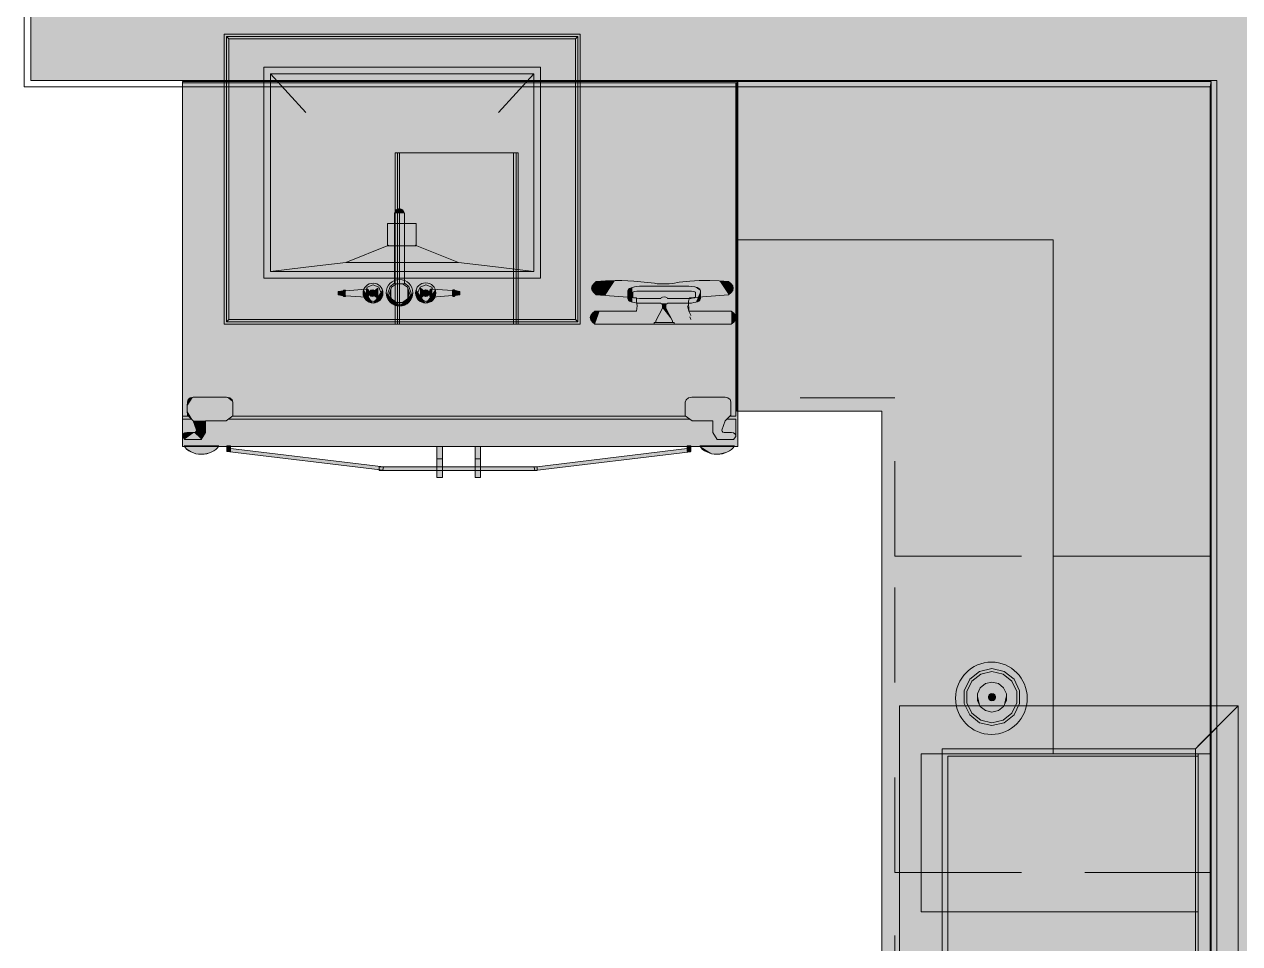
# Model space of a CAD drawing. Header units: inches. Extents: x 99 to 12024, y -5408 to 2559.
# Drawn here: x 8353.1 to 8445.4, y -4537.7 to -4468 of the extents above; entities that cross this region are included whole.
import ezdxf

# ---------------------------------------------------------------- set-up
doc = ezdxf.new("R2010")
doc.units = ezdxf.units.IN
doc.header["$LTSCALE"] = 96
doc.header["$MEASUREMENT"] = 0
doc.linetypes.add('Dot', pattern=[0.15, 0.075, -0.075])
for name, color, linetype, lineweight, true_color in [('Cabinets_  Base', 7, 'Dot', 5, 0xd4b6b5), ('Cabinets_ Countertops', 7, 'Continuous', 5, 0x804040), ('CAD_  Default', 7, 'Continuous', 18, 0x000000), ('Furniture_ Interior', 7, 'Continuous', 25, 0x8080c0), ('Millwork', 7, 'Continuous', 25, 0x008000), ('Moldings', 7, 'Continuous', 18, 0x804000)]:
    doc.layers.add(name, color=color, linetype=linetype, lineweight=lineweight, true_color=true_color)
for name, color, linetype, lineweight in [('Cabinets_  Wall', 252, 'Continuous', 5), ('Fixtures_ Interior', 231, 'Continuous', 0), ('Walls_  Normal', 6, 'Continuous', 13)]:
    doc.layers.add(name, color=color, linetype=linetype, lineweight=lineweight)

# ---------------------------------------------------------------- blocks, each defined once
blk = doc.blocks.new('Plumbing_Sinks_Bathroom Sinks_Without Fixtures_Console_Rectangular Console')
at = {"layer": 'Fixtures_ Interior', "color": 17, "lineweight": 0, "true_color": 0x804040, "transparency": 33554687}
for p, q in [((13.323, 0.177), (13.323, 21.823)), ((-10.5, 18.5), (10.5, 18.5)), ((1, 16), (4.269, 17.332)), ((-7.306, 5.944), (-10, 3))]:
    blk.add_line(p, q, dxfattribs=at)
for points in [[(-13.5, 22), (13.5, 22), (13.5, 0), (-13.5, 0)], [(-1.068, 16.045), (1.109, 16.045), (1.109, 14.36), (-1.068, 14.36)]]:
    blk.add_lwpolyline(points, close=True, dxfattribs=at)
for points in [[(-13.323, 21.823), (13.323, 21.823), (13.146, 21.646), (-13.146, 21.646), (-13.146, 0.354), (13.146, 0.354)], [(-13.146, 21.646), (-13.323, 21.823), (-13.323, 0.177)], [(-13.146, 0.354), (-13.323, 0.177), (13.323, 0.177), (13.146, 0.354), (13.146, 21.646)], [(10.5, 18.5), (10.5, 2.5), (-10.5, 2.5), (-10.5, 18.5)], [(-4.269, 17.332), (-7.306, 17.681), (-10, 18), (10, 18), (10, 3), (7.306, 5.944)], [(-10, 18), (-10, 3), (10, 3)], [(-1, 16), (-4.269, 17.332), (4.269, 17.332), (7.306, 17.681), (10, 18)]]:
    blk.add_lwpolyline(points, dxfattribs=at)
at = {"layer": 'Fixtures_ Interior', "color": 7, "lineweight": 0, "true_color": 0xffffff, "transparency": 33554687}
for points in [[(13.5, 22), (13.5, 0), (13.5, 22), (-13.5, 22)], [(-13.5, 22), (13.5, 0), (-13.5, 22), (-13.5, 0)], [(-1.068, 14.36), (-1.068, 16.045), (-1.068, 14.36), (1.109, 16.045)], [(1.109, 16.045), (1.109, 14.36), (1.109, 16.045), (-1.068, 14.36)]]:
    blk.add_solid(points, dxfattribs=at)
blk = doc.blocks.new('Plumbing_Faucets_Bathroom Fixtures_Deck Mounted_Classic')
at = {"layer": 'Fixtures_ Interior', "color": 17, "lineweight": 0, "true_color": 0x804040, "transparency": 33554687}
for p, q in [((-4.187, 6.596), (-4.109, 6.596)), ((-4.054, 6.236), (-4.054, 6.611)), ((-4.109, 6.251), (-4.187, 6.251))]:
    blk.add_line(p, q, dxfattribs=at)
for points in [[(-2.338, 6.191), (-2.413, 6.127), (-2.519, 6.113), (-4.054, 6.236), (-4.109, 6.18), (-4.187, 6.18), (-4.242, 6.236), (-4.617, 6.299), (-4.617, 6.549), (-4.242, 6.611), (-4.187, 6.668), (-4.109, 6.668), (-4.054, 6.611), (-2.519, 6.734), (-2.413, 6.72), (-2.332, 6.651), (-2.302, 6.549), (-2.244, 6.549), (-2.137, 6.648), (-1.993, 6.671), (-1.861, 6.611), (-1.613, 6.799), (-1.613, 6.048), (-1.862, 6.237), (-1.996, 6.176), (-2.137, 6.199), (-2.244, 6.299), (-2.306, 6.299)], [(-0.631, 6.865), (-0.256, 7.137), (0.209, 7.137), (0.584, 6.865), (0.728, 6.424), (0.584, 5.983), (0.209, 5.71), (-0.256, 5.71), (-0.631, 5.983), (-0.774, 6.424)], [(2.338, 6.664), (2.413, 6.728), (2.519, 6.742), (4.054, 6.619), (4.109, 6.675), (4.187, 6.675), (4.242, 6.619), (4.617, 6.556), (4.617, 6.306), (4.242, 6.244), (4.187, 6.187), (4.109, 6.187), (4.054, 6.244), (2.519, 6.121), (2.413, 6.135), (2.332, 6.204), (2.302, 6.306), (2.244, 6.306), (2.137, 6.207), (1.993, 6.184), (1.861, 6.244), (1.613, 6.056), (1.613, 6.807), (1.862, 6.618), (1.996, 6.679), (2.137, 6.656), (2.244, 6.556), (2.306, 6.556)], [(0.352, 0.375), (0.242, 0.11), (-0.023, 0), (-0.289, 0.11), (-0.399, 0.375), (-0.399, 5.716), (0.352, 5.716)]]:
    blk.add_lwpolyline(points, close=True, dxfattribs=at)
for points in [[(-2.523, 6.734), (-2.469, 6.866), (-2.026, 7.049), (-1.584, 6.866), (-1.4, 6.424), (-1.584, 5.981), (-2.026, 5.798), (-2.469, 5.981), (-2.523, 6.114)], [(-0.399, 5.667), (-0.732, 5.909), (-0.9, 6.424), (-0.732, 6.938), (-0.294, 7.256), (0.247, 7.256), (0.685, 6.938), (0.853, 6.424), (0.685, 5.909), (0.352, 5.667)], [(2.476, 6.114), (2.422, 5.981), (1.979, 5.798), (1.537, 5.981), (1.353, 6.424), (1.537, 6.866), (1.979, 7.049), (2.422, 6.866), (2.476, 6.734)]]:
    blk.add_lwpolyline(points, dxfattribs=at)
for centre, radius in [((-0.03, 6.395), 1.013), ((-2.015, 6.412), 0.767), ((1.981, 6.421), 0.753)]:
    blk.add_circle(centre, radius, dxfattribs=at)
at = {"layer": 'Fixtures_ Interior', "color": 7, "lineweight": 0, "true_color": 0xffffff, "transparency": 33554687}
for points in [[(-0.03, 7.408), (-0.982, 6.741), (-1.043, 6.395), (-1.027, 6.571)], [(-0.03, 7.408), (-1.043, 6.395), (-0.982, 6.048), (-1.027, 6.219)], [(-0.03, 7.408), (-0.806, 7.046), (-0.982, 6.741), (-0.907, 6.901)], [(-0.03, 7.408), (-0.982, 6.048), (-0.806, 5.744), (-0.907, 5.888)], [(-0.03, 7.408), (-0.536, 7.272), (-0.806, 7.046), (-0.681, 7.171)], [(-0.03, 7.408), (-0.806, 5.744), (-0.536, 5.517), (-0.681, 5.619)], [(-0.03, 7.408), (-0.206, 7.393), (-0.536, 7.272), (-0.376, 7.347)], [(-0.03, 7.408), (-0.536, 5.517), (-0.206, 5.397), (-0.376, 5.443)], [(-0.03, 7.408), (-0.206, 5.397), (0.146, 5.397), (-0.03, 5.382)], [(-0.03, 7.408), (0.146, 5.397), (0.477, 5.517), (0.317, 5.443)], [(-0.03, 7.408), (0.477, 5.517), (0.746, 5.744), (0.621, 5.619)], [(-0.03, 7.408), (0.746, 5.744), (0.922, 6.048), (0.848, 5.888)], [(-0.03, 7.408), (0.922, 6.048), (0.983, 6.395), (0.968, 6.219)], [(-0.03, 7.408), (0.983, 6.395), (0.922, 6.741), (0.968, 6.571)], [(-0.03, 7.408), (0.922, 6.741), (0.746, 7.046), (0.848, 6.901)], [(-0.03, 7.408), (0.746, 7.046), (0.477, 7.272), (0.621, 7.171)], [(-0.03, 7.408), (0.477, 7.272), (0.146, 7.393), (0.317, 7.347)], [(-4.617, 6.549), (-4.242, 6.611), (-4.617, 6.549), (-4.617, 6.299)], [(-4.617, 6.299), (-4.242, 6.611), (-4.617, 6.299), (-4.242, 6.236)], [(-4.187, 6.668), (-4.054, 6.611), (-4.187, 6.668), (-4.242, 6.611)], [(-4.242, 6.236), (-4.242, 6.611), (-4.242, 6.236), (-4.054, 6.236)], [(-4.242, 6.611), (-4.054, 6.611), (-4.242, 6.611), (-4.054, 6.236)], [(-4.109, 6.668), (-4.054, 6.611), (-4.109, 6.668), (-4.187, 6.668)], [(-2.519, 6.113), (-4.054, 6.611), (-2.519, 6.113), (-2.519, 6.734)], [(-4.054, 6.236), (-4.054, 6.611), (-4.054, 6.236), (-2.519, 6.113)], [(-2.015, 7.179), (-2.735, 6.674), (-2.782, 6.412), (-2.77, 6.545)], [(-2.015, 7.179), (-2.782, 6.412), (-2.735, 6.149), (-2.77, 6.278)], [(-2.015, 7.179), (-2.602, 6.905), (-2.735, 6.674), (-2.679, 6.795)], [(-2.015, 7.179), (-2.735, 6.149), (-2.602, 5.919), (-2.679, 6.028)], [(-2.015, 7.179), (-2.398, 7.076), (-2.602, 6.905), (-2.508, 6.999)], [(-2.015, 7.179), (-2.602, 5.919), (-2.398, 5.747), (-2.508, 5.824)], [(-2.306, 6.299), (-2.519, 6.113), (-2.306, 6.299), (-2.519, 6.734)], [(-2.519, 6.734), (-2.413, 6.72), (-2.519, 6.734), (-2.302, 6.549)], [(-2.306, 6.299), (-2.519, 6.734), (-2.306, 6.299), (-2.302, 6.549)], [(-2.413, 6.72), (-2.332, 6.651), (-2.413, 6.72), (-2.302, 6.549)], [(-2.015, 7.179), (-2.148, 7.167), (-2.398, 7.076), (-2.277, 7.133)], [(-2.015, 7.179), (-2.398, 5.747), (-2.148, 5.656), (-2.277, 5.691)], [(-2.302, 6.549), (-2.244, 6.299), (-2.302, 6.549), (-2.306, 6.299)], [(-2.244, 6.549), (-2.244, 6.299), (-2.244, 6.549), (-2.302, 6.549)], [(-2.137, 6.648), (-1.862, 6.237), (-2.137, 6.648), (-2.244, 6.549)], [(-2.244, 6.549), (-1.862, 6.237), (-2.244, 6.549), (-2.244, 6.299)], [(-2.015, 7.179), (-2.148, 5.656), (-1.881, 5.656), (-2.015, 5.645)], [(-1.993, 6.671), (-1.862, 6.237), (-1.993, 6.671), (-2.137, 6.648)], [(-2.015, 7.179), (-1.881, 5.656), (-1.631, 5.747), (-1.752, 5.691)], [(-2.015, 7.179), (-1.631, 5.747), (-1.427, 5.919), (-1.521, 5.824)], [(-2.015, 7.179), (-1.427, 5.919), (-1.294, 6.149), (-1.35, 6.028)], [(-2.015, 7.179), (-1.294, 6.149), (-1.247, 6.412), (-1.259, 6.278)], [(-2.015, 7.179), (-1.247, 6.412), (-1.294, 6.674), (-1.259, 6.545)], [(-2.015, 7.179), (-1.294, 6.674), (-1.427, 6.905), (-1.35, 6.795)], [(-2.015, 7.179), (-1.427, 6.905), (-1.631, 7.076), (-1.521, 6.999)], [(-2.015, 7.179), (-1.631, 7.076), (-1.881, 7.167), (-1.752, 7.133)], [(-1.993, 6.671), (-1.861, 6.611), (-1.993, 6.671), (-1.862, 6.237)], [(-1.861, 6.611), (-1.613, 6.048), (-1.861, 6.611), (-1.862, 6.237)], [(-1.861, 6.611), (-1.613, 6.799), (-1.861, 6.611), (-1.613, 6.048)], [(-0.774, 6.424), (-0.631, 6.865), (-0.774, 6.424), (-0.631, 5.983)], [(-0.256, 7.137), (-0.256, 5.71), (-0.256, 7.137), (-0.631, 5.983)], [(-0.631, 6.865), (-0.256, 7.137), (-0.631, 6.865), (-0.631, 5.983)], [(-0.256, 7.137), (0.209, 7.137), (-0.256, 7.137), (0.209, 5.71)], [(0.209, 5.71), (-0.256, 5.71), (0.209, 5.71), (-0.256, 7.137)], [(0.209, 7.137), (0.584, 6.865), (0.209, 7.137), (0.584, 5.983)], [(0.209, 7.137), (0.584, 5.983), (0.209, 7.137), (0.209, 5.71)], [(0.584, 6.865), (0.728, 6.424), (0.584, 6.865), (0.584, 5.983)], [(1.981, 7.175), (1.273, 6.679), (1.227, 6.421), (1.239, 6.552)], [(1.981, 7.175), (1.227, 6.421), (1.273, 6.164), (1.239, 6.291)], [(1.981, 7.175), (1.404, 6.906), (1.273, 6.679), (1.328, 6.798)], [(1.981, 7.175), (1.273, 6.164), (1.404, 5.937), (1.328, 6.045)], [(1.981, 7.175), (1.604, 7.074), (1.404, 6.906), (1.497, 6.999)], [(1.981, 7.175), (1.404, 5.937), (1.604, 5.769), (1.497, 5.844)], [(1.981, 7.175), (1.85, 7.163), (1.604, 7.074), (1.723, 7.129)], [(1.981, 7.175), (1.604, 5.769), (1.85, 5.679), (1.723, 5.713)], [(1.861, 6.244), (1.613, 6.056), (1.861, 6.244), (1.613, 6.807)], [(1.861, 6.244), (1.613, 6.807), (1.861, 6.244), (1.862, 6.618)], [(1.981, 7.175), (1.85, 5.679), (2.112, 5.679), (1.981, 5.668)], [(1.861, 6.244), (1.862, 6.618), (1.861, 6.244), (1.993, 6.184)], [(1.996, 6.679), (2.244, 6.556), (1.996, 6.679), (1.862, 6.618)], [(2.137, 6.207), (1.993, 6.184), (2.137, 6.207), (1.862, 6.618)], [(2.244, 6.306), (2.137, 6.207), (2.244, 6.306), (1.862, 6.618)], [(1.862, 6.618), (2.244, 6.556), (1.862, 6.618), (2.244, 6.306)], [(1.981, 7.175), (2.112, 5.679), (2.358, 5.769), (2.239, 5.713)], [(1.981, 7.175), (2.358, 5.769), (2.558, 5.937), (2.465, 5.844)], [(1.981, 7.175), (2.558, 5.937), (2.689, 6.164), (2.633, 6.045)], [(1.981, 7.175), (2.689, 6.164), (2.734, 6.421), (2.723, 6.291)], [(1.981, 7.175), (2.734, 6.421), (2.689, 6.679), (2.723, 6.552)], [(1.981, 7.175), (2.689, 6.679), (2.558, 6.906), (2.633, 6.798)], [(1.981, 7.175), (2.558, 6.906), (2.358, 7.074), (2.465, 6.999)], [(1.981, 7.175), (2.358, 7.074), (2.112, 7.163), (2.239, 7.129)], [(1.996, 6.679), (2.137, 6.656), (1.996, 6.679), (2.244, 6.556)], [(2.302, 6.306), (2.244, 6.306), (2.302, 6.306), (2.244, 6.556)], [(2.306, 6.556), (2.302, 6.306), (2.306, 6.556), (2.244, 6.556)], [(2.306, 6.556), (2.519, 6.121), (2.306, 6.556), (2.302, 6.306)], [(2.338, 6.664), (2.519, 6.742), (2.338, 6.664), (2.306, 6.556)], [(2.519, 6.742), (2.519, 6.121), (2.519, 6.742), (2.306, 6.556)], [(2.413, 6.728), (2.519, 6.742), (2.413, 6.728), (2.338, 6.664)], [(2.519, 6.742), (4.054, 6.619), (2.519, 6.742), (4.054, 6.244)], [(4.054, 6.244), (2.519, 6.121), (4.054, 6.244), (2.519, 6.742)], [(4.054, 6.619), (4.109, 6.675), (4.054, 6.619), (4.187, 6.675)], [(4.187, 6.675), (4.242, 6.619), (4.187, 6.675), (4.054, 6.619)], [(4.242, 6.244), (4.054, 6.244), (4.242, 6.244), (4.242, 6.619)], [(4.242, 6.619), (4.054, 6.244), (4.242, 6.619), (4.054, 6.619)], [(4.242, 6.619), (4.617, 6.556), (4.242, 6.619), (4.242, 6.244)], [(4.617, 6.556), (4.617, 6.306), (4.617, 6.556), (4.242, 6.244)], [(-4.054, 6.236), (-4.187, 6.18), (-4.054, 6.236), (-4.242, 6.236)], [(-4.109, 6.18), (-4.187, 6.18), (-4.109, 6.18), (-4.054, 6.236)], [(-2.338, 6.191), (-2.519, 6.113), (-2.338, 6.191), (-2.306, 6.299)], [(-2.413, 6.127), (-2.519, 6.113), (-2.413, 6.127), (-2.338, 6.191)], [(-1.862, 6.237), (-1.996, 6.176), (-1.862, 6.237), (-2.244, 6.299)], [(-2.137, 6.199), (-2.244, 6.299), (-2.137, 6.199), (-1.996, 6.176)], [(0.352, 0.375), (-0.399, 0.375), (0.352, 0.375), (0.352, 5.716)], [(0.352, 5.716), (-0.399, 0.375), (0.352, 5.716), (-0.399, 5.716)], [(2.413, 6.135), (2.332, 6.204), (2.413, 6.135), (2.302, 6.306)], [(2.519, 6.121), (2.413, 6.135), (2.519, 6.121), (2.302, 6.306)], [(4.187, 6.187), (4.109, 6.187), (4.187, 6.187), (4.054, 6.244)], [(4.242, 6.244), (4.187, 6.187), (4.242, 6.244), (4.054, 6.244)], [(-0.289, 0.11), (-0.399, 0.375), (-0.289, 0.11), (-0.023, 0)], [(-0.023, 0), (-0.399, 0.375), (-0.023, 0), (0.352, 0.375)], [(0.242, 0.11), (-0.023, 0), (0.242, 0.11), (0.352, 0.375)]]:
    blk.add_solid(points, dxfattribs=at)
blk = doc.blocks.new('Bathroom Accessories_Towels & Towel Bars_Towels_Folded Towel')
at = {"layer": 'Fixtures_ Interior', "color": 17, "lineweight": 0, "true_color": 0x804040, "transparency": 33554687}
for p, q in [((-4.5, 0), (-4.5, 13)), ((-4.5, 13), (4.5, 13)), ((4.5, 13), (4.5, 0)), ((4.5, 0), (-4.5, 0))]:
    blk.add_line(p, q, dxfattribs=at)
at = {"layer": 'Fixtures_ Interior', "color": 7, "lineweight": 0, "true_color": 0xffffff, "transparency": 33554687}
blk.add_solid([(4.5, 13), (4.5, 0), (-4.5, 13), (-4.5, 0)], dxfattribs=at)
blk = doc.blocks.new('Bathroom Accessories_Towels & Towel Bars_Towel Bars_Classic Towel Ring')
at = {"layer": 'Fixtures_ Interior', "color": 17, "lineweight": 0, "true_color": 0x804040, "transparency": 33554687}
for points in [[(-0.752, 2.875), (0.752, 2.875), (0.752, 2.75), (-0.752, 2.75)], [(-2.631, 0.167), (-2.695, 0.229), (-2.75, 0.354), (-2.75, 0.929), (-2.695, 1.054), (-2.631, 1.116), (-2.508, 1.171), (-2.402, 1.203), (-2.252, 1.242), (-2.067, 1.269), (-1.862, 1.283), (-0.281, 1.283), (-0.125, 1.387), (-0.125, 1.663), (-0.627, 2.626), (-0.627, 2.75), (0.627, 2.75), (0.627, 2.626), (0.125, 1.663), (0.125, 1.387), (0.222, 1.323), (0.248, 1.283), (1.862, 1.283), (2.067, 1.269), (2.252, 1.242), (2.402, 1.203), (2.508, 1.171), (2.631, 1.116), (2.695, 1.054), (2.75, 0.929), (2.75, 0.354), (2.695, 0.229), (2.631, 0.167), (2.508, 0.112), (2.402, 0.08), (2.252, 0.041), (2.067, 0.014), (1.862, 0), (-1.862, 0), (-2.067, 0.014), (-2.316, 0.051), (-2.497, 0.097)]]:
    blk.add_lwpolyline(points, close=True, dxfattribs=at)
blk.add_lwpolyline([(-2.323, 0.421), (-2.252, 0.402), (-2.067, 0.375), (-1.862, 0.361), (1.862, 0.361), (2.067, 0.375), (2.252, 0.402), (2.323, 0.421), (2.377, 0.445), (2.377, 0.838), (2.323, 0.863), (2.252, 0.881), (2.067, 0.908), (1.862, 0.922), (0.248, 0.922), (0.222, 0.883), (0.12, 0.815), (0, 0.791), (-0.12, 0.815), (-0.222, 0.883), (-0.246, 0.919, -0.009374), (-1.912, 0.924), (-2.003, 0.918), (-2.252, 0.881), (-2.323, 0.863), (-2.377, 0.838), (-2.377, 0.445), (-2.297, 0.409)], format="xyb", dxfattribs=at)
at = {"layer": 'Fixtures_ Interior', "color": 7, "lineweight": 0, "true_color": 0xffffff, "transparency": 33554687}
for points in [[(-0.752, 2.75), (-0.752, 2.875), (-0.752, 2.75), (0.752, 2.875)], [(0.752, 2.875), (0.752, 2.75), (0.752, 2.875), (-0.752, 2.75)], [(-0.627, 2.75), (0.627, 2.75), (-0.627, 2.75), (0.627, 2.626)], [(-0.627, 2.626), (-0.627, 2.75), (-0.627, 2.626), (0.627, 2.626)], [(0.627, 2.626), (0.125, 1.663), (0.627, 2.626), (-0.627, 2.626)], [(-0.627, 2.626), (0.125, 1.663), (-0.627, 2.626), (-0.125, 1.663)], [(-2.75, 0.929), (-2.508, 1.171), (-2.75, 0.929), (-2.402, 1.203)], [(-2.75, 0.354), (-2.75, 0.929), (-2.75, 0.354), (-2.402, 1.203)], [(-2.402, 1.203), (-2.316, 0.051), (-2.402, 1.203), (-2.75, 0.354)], [(-2.75, 0.929), (-2.631, 1.116), (-2.75, 0.929), (-2.508, 1.171)], [(-2.695, 1.054), (-2.631, 1.116), (-2.695, 1.054), (-2.75, 0.929)], [(-2.252, 1.242), (-2.316, 0.051), (-2.252, 1.242), (-2.402, 1.203)], [(-2.252, 1.242), (-2.067, 0.014), (-2.252, 1.242), (-2.316, 0.051)], [(-2.067, 1.269), (-2.067, 0.014), (-2.067, 1.269), (-2.252, 1.242)], [(-1.862, 1.283), (-1.862, 0), (-1.862, 1.283), (-2.067, 0.014)], [(-2.067, 1.269), (-1.862, 1.283), (-2.067, 1.269), (-2.067, 0.014)], [(1.862, 0), (-1.862, 0), (1.862, 0), (0.248, 1.283)], [(0.248, 1.283), (-1.862, 0), (0.248, 1.283), (-0.281, 1.283)], [(-1.862, 1.283), (-0.281, 1.283), (-1.862, 1.283), (-1.862, 0)], [(-0.125, 1.387), (0.248, 1.283), (-0.125, 1.387), (-0.281, 1.283)], [(0.125, 1.663), (0.125, 1.387), (0.125, 1.663), (-0.125, 1.663)], [(-0.125, 1.663), (0.125, 1.387), (-0.125, 1.663), (-0.125, 1.387)], [(0.125, 1.387), (0.248, 1.283), (0.125, 1.387), (-0.125, 1.387)], [(0.222, 1.323), (0.248, 1.283), (0.222, 1.323), (0.125, 1.387)], [(0.248, 1.283), (1.862, 1.283), (0.248, 1.283), (1.862, 0)], [(1.862, 1.283), (2.067, 1.269), (1.862, 1.283), (2.067, 0.014)], [(1.862, 1.283), (2.067, 0.014), (1.862, 1.283), (1.862, 0)], [(2.252, 1.242), (2.067, 0.014), (2.252, 1.242), (2.067, 1.269)], [(2.252, 0.041), (2.067, 0.014), (2.252, 0.041), (2.252, 1.242)], [(2.252, 1.242), (2.402, 1.203), (2.252, 1.242), (2.252, 0.041)], [(2.402, 1.203), (2.402, 0.08), (2.402, 1.203), (2.252, 0.041)], [(2.402, 1.203), (2.508, 1.171), (2.402, 1.203), (2.75, 0.929)], [(2.75, 0.929), (2.75, 0.354), (2.75, 0.929), (2.402, 1.203)], [(2.75, 0.354), (2.402, 0.08), (2.75, 0.354), (2.402, 1.203)], [(2.508, 1.171), (2.631, 1.116), (2.508, 1.171), (2.75, 0.929)], [(2.631, 1.116), (2.695, 1.054), (2.631, 1.116), (2.75, 0.929)], [(-2.695, 0.229), (-2.75, 0.354), (-2.695, 0.229), (-2.631, 0.167)], [(-2.631, 0.167), (-2.75, 0.354), (-2.631, 0.167), (-2.497, 0.097)], [(-2.75, 0.354), (-2.316, 0.051), (-2.75, 0.354), (-2.497, 0.097)], [(2.508, 0.112), (2.402, 0.08), (2.508, 0.112), (2.75, 0.354)], [(2.75, 0.354), (2.631, 0.167), (2.75, 0.354), (2.508, 0.112)], [(2.695, 0.229), (2.631, 0.167), (2.695, 0.229), (2.75, 0.354)]]:
    blk.add_solid(points, dxfattribs=at)
blk = doc.blocks.new('Bathroom Accessories_Towels & Towel Bars_Towels_Single Towel (scruntched)')
at = {"layer": 'Fixtures_ Interior', "lineweight": 0, "transparency": 33554687}
for p, q in [((-2.558, 2.765), (-2.683, 2.962)), ((-2.284, 3.312), (-2.284, 3.28))]:
    blk.add_line(p, q, dxfattribs=at)
at = {"layer": 'Fixtures_ Interior', "color": 17, "lineweight": 0, "true_color": 0x804040, "transparency": 33554687}
blk.add_lwpolyline([(-6.551, 2.319), (-6.798, 2.477), (-6.949, 2.644), (-7, 2.816), (-6.949, 2.988), (-6.798, 3.155), (-6.551, 3.312), (6.551, 3.312), (6.798, 3.155), (6.949, 2.988), (7, 2.816), (6.949, 2.644), (6.798, 2.477), (6.551, 2.319), (2.569, 2.319), (2.496, 1.909), (2.558, 1.569), (2.558, 1.31), (6.426, 1.078), (6.673, 0.92), (6.824, 0.753), (6.875, 0.581), (6.824, 0.41), (6.673, 0.243), (6.426, 0.085), (5.532, 0.026), (4.622, 0), (3.96, 0.007), (2.806, 0.047), (0.833, 0.19), (0.567, 0.253), (0.187, 0.256), (-0.193, 0.253), (-0.571, 0.242), (-0.944, 0.225), (-1.547, 0.12), (-2.556, 0.047), (-3.46, 0.007), (-4.498, 0), (-5.407, 0.026), (-6.301, 0.085), (-6.548, 0.243), (-6.7, 0.41), (-6.75, 0.581), (-6.7, 0.753), (-6.548, 0.92), (-6.301, 1.078), (-2.542, 1.31), (-2.433, 1.569), (-2.484, 2.319)], close=True, dxfattribs=at)
at = {"layer": 'Fixtures_ Interior', "lineweight": 0, "transparency": 33554687}
blk.add_lwpolyline([(-2.359, 1.927), (-2.484, 2.319), (-2.558, 2.487), (-2.683, 2.626), (-2.683, 2.644)], dxfattribs=at)
at = {"layer": 'Fixtures_ Interior', "color": 7, "lineweight": 0, "true_color": 0xffffff, "transparency": 33554687}
for points in [[(-7, 2.816), (-6.949, 2.988), (-7, 2.816), (-6.949, 2.644)], [(-6.798, 2.477), (-6.949, 2.988), (-6.798, 2.477), (-6.798, 3.155)], [(-6.949, 2.644), (-6.949, 2.988), (-6.949, 2.644), (-6.798, 2.477)], [(-6.798, 3.155), (-6.551, 3.312), (-6.798, 3.155), (-6.551, 2.319)], [(-6.551, 2.319), (-6.798, 2.477), (-6.551, 2.319), (-6.798, 3.155)], [(-2.484, 2.319), (-6.551, 3.312), (-2.484, 2.319), (6.551, 3.312)], [(-2.484, 2.319), (-5.032, 2.319), (-2.484, 2.319), (-6.551, 3.312)], [(-6.551, 3.312), (-5.032, 2.319), (-6.551, 3.312), (-6.551, 2.319)], [(-2.484, 2.319), (6.551, 3.312), (-2.484, 2.319), (2.569, 2.319)], [(2.569, 2.319), (6.551, 3.312), (2.569, 2.319), (6.101, 2.319)], [(6.551, 3.312), (6.551, 2.319), (6.551, 3.312), (6.101, 2.319)], [(6.798, 3.155), (6.551, 2.319), (6.798, 3.155), (6.551, 3.312)], [(6.798, 2.477), (6.551, 2.319), (6.798, 2.477), (6.798, 3.155)], [(6.798, 3.155), (6.949, 2.988), (6.798, 3.155), (6.798, 2.477)], [(6.949, 2.988), (6.949, 2.644), (6.949, 2.988), (6.798, 2.477)], [(7, 2.816), (6.949, 2.644), (7, 2.816), (6.949, 2.988)], [(-2.484, 2.319), (2.569, 2.319), (-2.484, 2.319), (0.187, 0.256)], [(-2.484, 2.319), (0.187, 0.256), (-2.484, 2.319), (-0.193, 0.253)], [(-0.193, 0.253), (-0.571, 0.242), (-0.193, 0.253), (-2.484, 2.319)], [(-0.571, 0.242), (-2.433, 1.569), (-0.571, 0.242), (-2.484, 2.319)], [(2.569, 2.319), (2.496, 1.909), (2.569, 2.319), (0.187, 0.256)], [(2.496, 1.909), (0.567, 0.253), (2.496, 1.909), (0.187, 0.256)], [(0.833, 0.19), (0.567, 0.253), (0.833, 0.19), (2.496, 1.909)], [(2.558, 1.569), (0.833, 0.19), (2.558, 1.569), (2.496, 1.909)], [(-6.301, 0.085), (-6.548, 0.92), (-6.301, 0.085), (-6.301, 1.078)], [(-5.407, 0.026), (-6.301, 1.078), (-5.407, 0.026), (-4.768, 1.173)], [(-5.407, 0.026), (-6.301, 0.085), (-5.407, 0.026), (-6.301, 1.078)], [(-4.498, 0), (-5.407, 0.026), (-4.498, 0), (-4.768, 1.173)], [(-3.406, 1.257), (-4.498, 0), (-3.406, 1.257), (-4.768, 1.173)], [(-3.46, 0.007), (-4.498, 0), (-3.46, 0.007), (-3.406, 1.257)], [(-3.46, 0.007), (-3.406, 1.257), (-3.46, 0.007), (-2.556, 0.047)], [(-2.556, 0.047), (-3.406, 1.257), (-2.556, 0.047), (-2.542, 1.31)], [(-2.556, 0.047), (-2.542, 1.31), (-2.556, 0.047), (-1.547, 0.12)], [(-2.542, 1.31), (-2.433, 1.569), (-2.542, 1.31), (-1.547, 0.12)], [(-0.944, 0.225), (-2.433, 1.569), (-0.944, 0.225), (-0.571, 0.242)], [(-1.547, 0.12), (-2.433, 1.569), (-1.547, 0.12), (-0.944, 0.225)], [(2.558, 1.31), (0.833, 0.19), (2.558, 1.31), (2.558, 1.569)], [(2.806, 0.047), (0.833, 0.19), (2.806, 0.047), (2.558, 1.31)], [(2.558, 1.31), (2.804, 1.295), (2.558, 1.31), (2.806, 0.047)], [(2.806, 0.047), (2.804, 1.295), (2.806, 0.047), (3.96, 0.007)], [(2.804, 1.295), (5.562, 1.13), (2.804, 1.295), (3.96, 0.007)], [(3.96, 0.007), (5.562, 1.13), (3.96, 0.007), (4.622, 0)], [(4.622, 0), (5.562, 1.13), (4.622, 0), (5.532, 0.026)], [(6.426, 0.085), (5.532, 0.026), (6.426, 0.085), (5.562, 1.13)], [(6.426, 1.078), (6.426, 0.085), (6.426, 1.078), (5.562, 1.13)], [(6.426, 1.078), (6.673, 0.92), (6.426, 1.078), (6.426, 0.085)], [(-6.7, 0.41), (-6.75, 0.581), (-6.7, 0.41), (-6.7, 0.753)], [(-6.7, 0.753), (-6.548, 0.92), (-6.7, 0.753), (-6.7, 0.41)], [(-6.7, 0.41), (-6.548, 0.92), (-6.7, 0.41), (-6.548, 0.243)], [(-6.548, 0.243), (-6.548, 0.92), (-6.548, 0.243), (-6.301, 0.085)], [(6.673, 0.92), (6.673, 0.243), (6.673, 0.92), (6.426, 0.085)], [(6.673, 0.92), (6.824, 0.753), (6.673, 0.92), (6.824, 0.41)], [(6.824, 0.41), (6.673, 0.243), (6.824, 0.41), (6.673, 0.92)], [(6.824, 0.753), (6.875, 0.581), (6.824, 0.753), (6.824, 0.41)]]:
    blk.add_solid(points, dxfattribs=at)
blk = doc.blocks.new('-K&B ToolKit- Furniture_Containers_Retro Canister')
at = {"layer": 'Furniture_ Interior', "color": 163, "lineweight": 0, "true_color": 0x8080c0, "transparency": 33554687}
blk.add_line((-1.685, 0.604), (-1.751, 0.658), dxfattribs=at)
for points in [[(-2.019, 1.821), (-2.232, 2.758), (-2.019, 3.696), (-1.425, 4.447), (-0.565, 4.864), (0.389, 4.864), (1.248, 4.447), (1.843, 3.696), (2.055, 2.758), (1.843, 1.821), (1.248, 1.07), (0.389, 0.653), (-0.565, 0.653), (-1.425, 1.07)], [(-1.825, 1.916), (-2.016, 2.758), (-1.825, 3.601), (-1.29, 4.277), (-0.517, 4.652), (0.341, 4.652), (1.114, 4.277), (1.648, 3.601), (1.839, 2.758), (1.648, 1.916), (1.114, 1.24), (0.341, 0.865), (-0.517, 0.865), (-1.29, 1.24)], [(-1.1, 2.268), (-1.211, 2.758), (-1.1, 3.249), (-0.788, 3.643), (-0.338, 3.861), (0.161, 3.861), (0.611, 3.643), (0.923, 3.249), (1.034, 2.758), (0.923, 2.268), (0.611, 1.874), (0.161, 1.656), (-0.338, 1.656), (-0.788, 1.874)], [(-0.336, 2.638), (-0.363, 2.758), (-0.336, 2.879), (-0.26, 2.975), (-0.15, 3.029), (-0.027, 3.029), (0.083, 2.975), (0.159, 2.879), (0.187, 2.758), (0.159, 2.638), (0.083, 2.542), (-0.027, 2.488), (-0.15, 2.488), (-0.26, 2.542)], [(-0.313, 2.649), (-0.338, 2.758), (-0.313, 2.868), (-0.244, 2.955), (-0.144, 3.004), (-0.033, 3.004), (0.067, 2.955), (0.136, 2.868), (0.161, 2.758), (0.136, 2.649), (0.067, 2.562), (-0.033, 2.513), (-0.144, 2.513), (-0.244, 2.562)]]:
    blk.add_lwpolyline(points, close=True, dxfattribs=at)
blk.add_circle((0, 2.719), 2.719, dxfattribs=at)
at = {"layer": 'Furniture_ Interior', "color": 7, "lineweight": 0, "true_color": 0xffffff, "transparency": 33554687}
for points in [[(0, 5.438), (-2.555, 3.649), (-2.719, 2.719), (-2.677, 3.191)], [(0, 5.438), (-2.719, 2.719), (-2.555, 1.789), (-2.677, 2.247)], [(0, 5.438), (-2.083, 4.466), (-2.555, 3.649), (-2.355, 4.078)], [(0, 5.438), (-2.555, 1.789), (-2.083, 0.971), (-2.355, 1.359)], [(0, 5.438), (-1.359, 5.073), (-2.083, 4.466), (-1.748, 4.801)], [(0, 5.438), (-2.083, 0.971), (-1.359, 0.364), (-1.748, 0.636)], [(-1.425, 4.447), (-0.565, 4.864), (-1.425, 4.447), (0.389, 4.864)], [(0.389, 4.864), (1.248, 4.447), (0.389, 4.864), (-1.425, 4.447)], [(0, 5.438), (-0.472, 5.396), (-1.359, 5.073), (-0.93, 5.274)], [(0, 5.438), (-1.359, 0.364), (-0.472, 0.041), (-0.93, 0.164)], [(-0.517, 4.652), (1.114, 4.277), (-0.517, 4.652), (-1.29, 4.277)], [(0.341, 4.652), (1.114, 4.277), (0.341, 4.652), (-0.517, 4.652)], [(0, 5.438), (-0.472, 0.041), (0.472, 0.041), (0, 0)], [(0, 5.438), (0.472, 0.041), (1.359, 0.364), (0.93, 0.164)], [(0, 5.438), (1.359, 0.364), (2.083, 0.971), (1.748, 0.636)], [(0, 5.438), (2.083, 0.971), (2.555, 1.789), (2.355, 1.359)], [(0, 5.438), (2.555, 1.789), (2.719, 2.719), (2.677, 2.247)], [(0, 5.438), (2.719, 2.719), (2.555, 3.649), (2.677, 3.191)], [(0, 5.438), (2.555, 3.649), (2.083, 4.466), (2.355, 4.078)], [(0, 5.438), (2.083, 4.466), (1.359, 5.073), (1.748, 4.801)], [(0, 5.438), (1.359, 5.073), (0.472, 5.396), (0.93, 5.274)], [(-2.232, 2.758), (-2.019, 3.696), (-2.232, 2.758), (1.843, 3.696)], [(-2.232, 2.758), (1.843, 3.696), (-2.232, 2.758), (2.055, 2.758)], [(-2.019, 3.696), (-1.425, 4.447), (-2.019, 3.696), (1.843, 3.696)], [(-1.29, 4.277), (1.114, 4.277), (-1.29, 4.277), (-1.825, 3.601)], [(-1.825, 3.601), (1.114, 4.277), (-1.825, 3.601), (1.648, 3.601)], [(-1.425, 4.447), (1.248, 4.447), (-1.425, 4.447), (1.843, 3.696)], [(-0.338, 3.861), (0.611, 3.643), (-0.338, 3.861), (-0.788, 3.643)], [(0.161, 3.861), (0.611, 3.643), (0.161, 3.861), (-0.338, 3.861)], [(2.055, 2.758), (1.843, 1.821), (2.055, 2.758), (-2.232, 2.758)], [(-2.232, 2.758), (1.843, 1.821), (-2.232, 2.758), (-2.019, 1.821)], [(-2.016, 2.758), (-1.825, 3.601), (-2.016, 2.758), (1.648, 3.601)], [(1.648, 3.601), (1.839, 2.758), (1.648, 3.601), (-2.016, 2.758)], [(-2.016, 2.758), (1.839, 2.758), (-2.016, 2.758), (1.648, 1.916)], [(-1.825, 1.916), (-2.016, 2.758), (-1.825, 1.916), (1.648, 1.916)], [(-1.211, 2.758), (-1.1, 3.249), (-1.211, 2.758), (0.923, 3.249)], [(0.923, 3.249), (1.034, 2.758), (0.923, 3.249), (-1.211, 2.758)], [(-1.211, 2.758), (1.034, 2.758), (-1.211, 2.758), (0.923, 2.268)], [(-1.1, 2.268), (-1.211, 2.758), (-1.1, 2.268), (0.923, 2.268)], [(-0.788, 3.643), (0.611, 3.643), (-0.788, 3.643), (-1.1, 3.249)], [(-1.1, 3.249), (0.611, 3.643), (-1.1, 3.249), (0.923, 3.249)], [(-0.336, 2.879), (0.187, 2.758), (-0.336, 2.879), (-0.363, 2.758)], [(-0.363, 2.758), (0.187, 2.758), (-0.363, 2.758), (0.159, 2.638)], [(-0.336, 2.638), (-0.363, 2.758), (-0.336, 2.638), (0.159, 2.638)], [(-0.338, 2.758), (-0.313, 2.868), (-0.338, 2.758), (0.136, 2.868)], [(-0.338, 2.758), (0.136, 2.868), (-0.338, 2.758), (0.161, 2.758)], [(0.161, 2.758), (0.136, 2.649), (0.161, 2.758), (-0.338, 2.758)], [(-0.338, 2.758), (0.136, 2.649), (-0.338, 2.758), (-0.313, 2.649)], [(-0.336, 2.879), (-0.26, 2.975), (-0.336, 2.879), (0.159, 2.879)], [(0.159, 2.879), (0.187, 2.758), (0.159, 2.879), (-0.336, 2.879)], [(-0.313, 2.868), (-0.244, 2.955), (-0.313, 2.868), (0.136, 2.868)], [(-0.26, 2.975), (-0.15, 3.029), (-0.26, 2.975), (-0.027, 3.029)], [(-0.027, 3.029), (0.083, 2.975), (-0.027, 3.029), (-0.26, 2.975)], [(-0.26, 2.975), (0.083, 2.975), (-0.26, 2.975), (0.159, 2.879)], [(-0.244, 2.955), (-0.144, 3.004), (-0.244, 2.955), (-0.033, 3.004)], [(-0.033, 3.004), (0.067, 2.955), (-0.033, 3.004), (-0.244, 2.955)], [(-0.244, 2.955), (0.067, 2.955), (-0.244, 2.955), (0.136, 2.868)], [(1.648, 1.916), (1.114, 1.24), (1.648, 1.916), (-1.825, 1.916)], [(-1.825, 1.916), (1.114, 1.24), (-1.825, 1.916), (-1.29, 1.24)], [(0.923, 2.268), (0.611, 1.874), (0.923, 2.268), (-1.1, 2.268)], [(-1.1, 2.268), (0.611, 1.874), (-1.1, 2.268), (-0.788, 1.874)], [(0.611, 1.874), (-0.338, 1.656), (0.611, 1.874), (-0.788, 1.874)], [(0.161, 1.656), (-0.338, 1.656), (0.161, 1.656), (0.611, 1.874)], [(-0.26, 2.542), (-0.336, 2.638), (-0.26, 2.542), (0.159, 2.638)], [(-0.313, 2.649), (0.136, 2.649), (-0.313, 2.649), (-0.244, 2.562)], [(0.159, 2.638), (0.083, 2.542), (0.159, 2.638), (-0.26, 2.542)], [(-0.26, 2.542), (0.083, 2.542), (-0.26, 2.542), (-0.027, 2.488)], [(-0.26, 2.542), (-0.027, 2.488), (-0.26, 2.542), (-0.15, 2.488)], [(0.136, 2.649), (0.067, 2.562), (0.136, 2.649), (-0.244, 2.562)], [(-0.244, 2.562), (0.067, 2.562), (-0.244, 2.562), (-0.033, 2.513)], [(-0.033, 2.513), (-0.144, 2.513), (-0.033, 2.513), (-0.244, 2.562)], [(-2.019, 1.821), (1.843, 1.821), (-2.019, 1.821), (-1.425, 1.07)], [(1.843, 1.821), (1.248, 1.07), (1.843, 1.821), (-1.425, 1.07)], [(-1.425, 1.07), (1.248, 1.07), (-1.425, 1.07), (0.389, 0.653)], [(0.389, 0.653), (-0.565, 0.653), (0.389, 0.653), (-1.425, 1.07)], [(-1.29, 1.24), (1.114, 1.24), (-1.29, 1.24), (0.341, 0.865)], [(0.341, 0.865), (-0.517, 0.865), (0.341, 0.865), (-1.29, 1.24)]]:
    blk.add_solid(points, dxfattribs=at)
blk = doc.blocks.new('Appliances_Refrigerators_Standard Size_Double Door')
at = {"layer": 'Fixtures_ Interior', "color": 17, "lineweight": 0, "true_color": 0x804040, "transparency": 33554687}
for p, q in [((-14.529, 5.13), (14.661, 5.13)), ((14.411, 5.38), (-14.279, 5.38)), ((-0.958, 1.644), (-1.271, 1.644)), ((1.45, 1.644), (1.137, 1.644)), ((-0.958, 0.94), (1.137, 0.94)), ((1.137, 0.632), (-0.958, 0.632))]:
    blk.add_line(p, q, dxfattribs=at)
for points in [[(17.563, 34.752), (17.563, 2.729), (-17.566, 2.729), (-17.566, 34.752)], [(16.114, 3.971), (16.114, 4.994), (14.797, 4.994), (14.367, 5.424), (14.367, 6.611), (14.42, 6.825), (14.569, 6.988), (14.776, 7.062), (16.886, 7.062), (17.071, 6.991), (17.204, 6.844), (17.254, 6.652), (17.261, 6.257), (17.261, 5.861), (17.254, 5.465), (16.886, 4.994), (16.701, 4.258), (16.679, 4.168), (16.695, 4.077), (16.747, 4), (16.824, 3.951), (17.295, 3.951), (17.418, 3.922), (17.515, 3.842), (17.566, 3.728), (17.562, 3.603), (17.418, 3.357), (16.381, 3.357)], [(-14.352, 2.779), (-14.352, 2.279), (-14.595, 2.279), (-14.595, 2.779)], [(-4.732, 0.621), (-14.576, 2.268), (-14.525, 2.572), (-4.681, 0.924)], [(-0.949, 2.739), (-0.949, 0), (-1.282, 0), (-1.282, 2.739)], [(1.469, 2.739), (1.469, 0.011), (1.125, 0.011), (1.125, 2.739)], [(14.684, 2.594), (14.734, 2.291), (4.891, 0.643), (4.84, 0.947)], [(14.765, 2.779), (14.765, 2.279), (14.523, 2.279), (14.523, 2.779)], [(5.12, 0.94), (5.12, 0.632), (-4.86, 0.632), (-4.86, 0.94)]]:
    blk.add_lwpolyline(points, close=True, dxfattribs=at)
for points in [[(-17.055, 5.38), (-17.431, 5.38), (-17.431, 34.623), (17.563, 34.623), (17.563, 5.38), (17.188, 5.38)], [(-16.547, 4.168), (-16.754, 4.994), (-17.122, 5.465), (-17.128, 5.861), (-17.128, 6.257), (-17.122, 6.652), (-17.071, 6.844), (-16.939, 6.991), (-16.754, 7.062), (-14.644, 7.062), (-14.436, 6.988), (-14.288, 6.825), (-14.234, 6.611), (-14.234, 5.424), (-14.664, 4.994), (-15.982, 4.994), (-15.982, 3.971), (-16.248, 3.357), (-17.286, 3.357), (-17.43, 3.603), (-17.434, 3.728), (-17.382, 3.842), (-17.285, 3.922), (-17.163, 3.951), (-16.692, 3.951), (-16.614, 4), (-16.563, 4.077), (-16.547, 4.168)], [(-17.431, 3.734), (-17.431, 5.13), (-16.86, 5.13)], [(16.992, 5.13), (17.563, 5.13), (17.563, 3.734)]]:
    blk.add_lwpolyline(points, dxfattribs=at)
for points in [[(-15.156, 2.779, -0.668179), (-17.344, 2.779)], [(17.46, 2.779, -0.668179), (15.272, 2.779)]]:
    blk.add_lwpolyline(points, format="xyb", close=True, dxfattribs=at)
at = {"layer": 'Fixtures_ Interior', "color": 7, "lineweight": 0, "true_color": 0xffffff, "transparency": 33554687}
for points in [[(-17.566, 34.752), (17.563, 34.752), (-17.566, 34.752), (17.563, 2.729)], [(-17.566, 34.752), (17.563, 2.729), (-17.566, 34.752), (-17.566, 2.729)], [(14.797, 4.994), (14.367, 6.611), (14.797, 4.994), (14.776, 7.062)], [(14.367, 6.611), (14.569, 6.988), (14.367, 6.611), (14.776, 7.062)], [(14.42, 6.825), (14.569, 6.988), (14.42, 6.825), (14.367, 6.611)], [(16.114, 4.994), (14.797, 4.994), (16.114, 4.994), (14.776, 7.062)], [(14.776, 7.062), (16.886, 7.062), (14.776, 7.062), (16.114, 4.994)], [(16.114, 4.994), (16.886, 7.062), (16.114, 4.994), (17.261, 6.257)], [(17.071, 6.991), (17.254, 6.652), (17.071, 6.991), (16.886, 7.062)], [(16.886, 7.062), (17.254, 6.652), (16.886, 7.062), (17.261, 6.257)], [(17.204, 6.844), (17.254, 6.652), (17.204, 6.844), (17.071, 6.991)], [(14.367, 5.424), (14.367, 6.611), (14.367, 5.424), (14.797, 4.994)], [(16.114, 4.994), (17.261, 6.257), (16.114, 4.994), (17.261, 5.861)], [(16.114, 4.994), (17.261, 5.861), (16.114, 4.994), (16.886, 4.994)], [(17.261, 5.861), (17.254, 5.465), (17.261, 5.861), (16.886, 4.994)], [(16.886, 4.994), (16.701, 4.258), (16.886, 4.994), (16.114, 4.994)], [(16.114, 4.994), (16.701, 4.258), (16.114, 4.994), (16.114, 3.971)], [(16.114, 3.971), (16.701, 4.258), (16.114, 3.971), (16.679, 4.168)], [(16.679, 4.168), (16.695, 4.077), (16.679, 4.168), (16.114, 3.971)], [(16.114, 3.971), (16.695, 4.077), (16.114, 3.971), (16.747, 4)], [(16.381, 3.357), (16.114, 3.971), (16.381, 3.357), (16.747, 4)], [(16.747, 4), (16.824, 3.951), (16.747, 4), (16.381, 3.357)], [(16.824, 3.951), (17.418, 3.357), (16.824, 3.951), (16.381, 3.357)], [(17.295, 3.951), (17.418, 3.357), (17.295, 3.951), (16.824, 3.951)], [(17.295, 3.951), (17.418, 3.922), (17.295, 3.951), (17.562, 3.603)], [(17.562, 3.603), (17.418, 3.357), (17.562, 3.603), (17.295, 3.951)], [(17.515, 3.842), (17.566, 3.728), (17.515, 3.842), (17.418, 3.922)], [(17.418, 3.922), (17.566, 3.728), (17.418, 3.922), (17.562, 3.603)], [(-17.19, 2.511), (-17.276, 2.64), (-17.19, 2.511), (-17.344, 2.779)], [(-15.156, 2.779), (-17.19, 2.511), (-15.156, 2.779), (-17.344, 2.779)], [(-15.156, 2.779), (-16.971, 2.292), (-15.156, 2.779), (-17.19, 2.511)], [(-16.971, 2.292), (-17.088, 2.394), (-16.971, 2.292), (-17.19, 2.511)], [(-15.156, 2.779), (-15.943, 2.088), (-15.156, 2.779), (-16.971, 2.292)], [(-15.529, 2.292), (-15.943, 2.088), (-15.529, 2.292), (-15.156, 2.779)], [(-15.156, 2.779), (-15.31, 2.511), (-15.156, 2.779), (-15.529, 2.292)], [(-15.31, 2.511), (-15.412, 2.394), (-15.31, 2.511), (-15.529, 2.292)], [(-15.156, 2.779), (-15.224, 2.64), (-15.156, 2.779), (-15.31, 2.511)], [(-14.595, 2.779), (-14.352, 2.779), (-14.595, 2.779), (-14.352, 2.279)], [(-14.595, 2.779), (-14.352, 2.279), (-14.595, 2.779), (-14.595, 2.279)], [(-4.681, 0.924), (-14.576, 2.268), (-4.681, 0.924), (-14.525, 2.572)], [(-1.282, 2.739), (-0.949, 2.739), (-1.282, 2.739), (-0.949, 0)], [(-1.282, 2.739), (-0.949, 0), (-1.282, 2.739), (-1.282, 0)], [(1.125, 2.739), (1.469, 2.739), (1.125, 2.739), (1.469, 0.011)], [(1.469, 0.011), (1.125, 0.011), (1.469, 0.011), (1.125, 2.739)], [(14.684, 2.594), (4.891, 0.643), (14.684, 2.594), (4.84, 0.947)], [(14.734, 2.291), (4.891, 0.643), (14.734, 2.291), (14.684, 2.594)], [(14.765, 2.279), (14.523, 2.279), (14.765, 2.279), (14.765, 2.779)], [(14.765, 2.779), (14.523, 2.279), (14.765, 2.779), (14.523, 2.779)], [(17.46, 2.779), (15.34, 2.64), (17.46, 2.779), (15.272, 2.779)], [(15.774, 2.206), (15.34, 2.64), (15.774, 2.206), (17.46, 2.779)], [(15.426, 2.511), (15.34, 2.64), (15.426, 2.511), (15.528, 2.394)], [(15.528, 2.394), (15.34, 2.64), (15.528, 2.394), (15.774, 2.206)], [(15.645, 2.292), (15.528, 2.394), (15.645, 2.292), (15.774, 2.206)], [(17.46, 2.779), (16.366, 2.047), (17.46, 2.779), (15.774, 2.206)], [(17.392, 2.64), (16.366, 2.047), (17.392, 2.64), (17.46, 2.779)], [(16.819, 2.138), (16.366, 2.047), (16.819, 2.138), (17.392, 2.64)], [(17.392, 2.64), (17.087, 2.292), (17.392, 2.64), (16.819, 2.138)], [(17.392, 2.64), (17.306, 2.511), (17.392, 2.64), (17.087, 2.292)], [(17.306, 2.511), (17.204, 2.394), (17.306, 2.511), (17.087, 2.292)], [(-15.943, 2.088), (-16.25, 2.047), (-15.943, 2.088), (-16.971, 2.292)], [(-16.557, 2.088), (-16.842, 2.206), (-16.557, 2.088), (-16.971, 2.292)], [(-16.405, 2.058), (-16.557, 2.088), (-16.405, 2.058), (-16.971, 2.292)], [(-16.405, 2.058), (-16.971, 2.292), (-16.405, 2.058), (-16.25, 2.047)], [(-16.703, 2.138), (-16.842, 2.206), (-16.703, 2.138), (-16.557, 2.088)], [(-16.095, 2.058), (-16.25, 2.047), (-16.095, 2.058), (-15.943, 2.088)], [(-15.658, 2.206), (-15.943, 2.088), (-15.658, 2.206), (-15.529, 2.292)], [(-15.797, 2.138), (-15.943, 2.088), (-15.797, 2.138), (-15.658, 2.206)], [(-4.681, 0.924), (-4.732, 0.621), (-4.681, 0.924), (-14.576, 2.268)], [(16.366, 2.047), (16.059, 2.088), (16.366, 2.047), (15.774, 2.206)], [(15.913, 2.138), (15.774, 2.206), (15.913, 2.138), (16.059, 2.088)], [(16.211, 2.058), (16.059, 2.088), (16.211, 2.058), (16.366, 2.047)], [(16.521, 2.058), (16.366, 2.047), (16.521, 2.058), (16.819, 2.138)], [(16.819, 2.138), (16.673, 2.088), (16.819, 2.138), (16.521, 2.058)], [(17.087, 2.292), (16.958, 2.206), (17.087, 2.292), (16.819, 2.138)], [(5.12, 0.632), (-4.86, 0.632), (5.12, 0.632), (5.12, 0.94)], [(5.12, 0.94), (-4.86, 0.632), (5.12, 0.94), (-4.86, 0.94)]]:
    blk.add_solid(points, dxfattribs=at)
blk = doc.blocks.new('Capitals & Sills_Arched_Arched Header')
at = {"layer": 'Millwork', "color": 96, "lineweight": 0, "true_color": 0x008000, "transparency": 33554687}
blk.add_lwpolyline([(-26, 4), (26, 4), (26, 0), (-26, 0)], close=True, dxfattribs=at)
at = {"layer": 'Millwork', "color": 7, "lineweight": 0, "true_color": 0xffffff, "transparency": 33554687}
for points in [[(26, 4), (26, 0), (26, 4), (-26, 4)], [(-26, 4), (26, 0), (-26, 4), (-26, 0)]]:
    blk.add_solid(points, dxfattribs=at)

msp = doc.modelspace()

# ---------------------------------------------------------------- linework, layer by layer
at = {"layer": 'Cabinets_  Base', "transparency": 33554687}
for p, q in [((8407.194, -4496.338), (8407.194, -4472.338)), ((8407.194, -4472.338), (8443.194, -4472.338)), ((8443.194, -4472.338), (8443.116, -4472.75)), ((8443.194, -4472.338), (8443.116, -4472.75)), ((8443.194, -4472.338), (8443.194, -4508.338)), ((8419.194, -4496.338), (8407.194, -4496.338)), ((8419.194, -4508.338), (8419.194, -4496.338)), ((8419.194, -4532.338), (8419.194, -4508.338)), ((8419.194, -4508.338), (8443.194, -4508.338)), ((8443.194, -4508.338), (8443.194, -4532.338)), ((8419.194, -4544.338), (8419.194, -4532.338)), ((8419.194, -4532.338), (8443.194, -4532.338)), ((8443.194, -4532.338), (8419.194, -4532.338)), ((8443.194, -4532.338), (8443.194, -4544.338))]:
    msp.add_line(p, q, dxfattribs=at)
for points in [[(8407.194, -4472.338), (8443.194, -4472.338), (8443.194, -4508.338), (8419.194, -4508.338), (8419.194, -4496.338), (8407.194, -4496.338)], [(8443.194, -4508.338), (8443.194, -4532.338), (8419.194, -4532.338), (8419.194, -4508.338)], [(8443.194, -4532.338), (8443.194, -4544.338), (8419.194, -4544.338), (8419.194, -4532.338)]]:
    msp.add_lwpolyline(points, close=True, dxfattribs=at)
at = {"layer": 'Cabinets_  Base', "color": 252, "true_color": 0x949494, "transparency": 33554623}
for points in [[(8443.194, -4472.338), (8419.194, -4496.338), (8443.194, -4472.338), (8407.194, -4472.338)], [(8407.194, -4472.338), (8419.194, -4496.338), (8407.194, -4472.338), (8407.194, -4496.338)], [(8443.194, -4508.338), (8419.194, -4496.338), (8443.194, -4508.338), (8443.194, -4472.338)], [(8419.194, -4508.338), (8419.194, -4496.338), (8419.194, -4508.338), (8443.194, -4508.338)], [(8419.194, -4508.338), (8443.194, -4508.338), (8419.194, -4508.338), (8443.194, -4532.338)], [(8419.194, -4508.338), (8443.194, -4532.338), (8419.194, -4508.338), (8419.194, -4532.338)], [(8443.194, -4544.338), (8419.194, -4544.338), (8443.194, -4544.338), (8443.194, -4532.338)], [(8443.194, -4532.338), (8419.194, -4544.338), (8443.194, -4532.338), (8419.194, -4532.338)]]:
    msp.add_solid(points, dxfattribs=at)
at = {"layer": 'Cabinets_  Wall', "transparency": 33554687}
for p, q in [((8407.194, -4484.338), (8407.194, -4472.338)), ((8407.194, -4472.338), (8443.194, -4472.338)), ((8443.194, -4472.338), (8443.116, -4472.75)), ((8443.194, -4472.338), (8443.116, -4472.75)), ((8443.194, -4472.338), (8443.194, -4508.338)), ((8431.194, -4484.338), (8407.194, -4484.338)), ((8431.194, -4508.338), (8431.194, -4484.338)), ((8431.194, -4523.338), (8431.194, -4508.338)), ((8431.194, -4508.338), (8443.194, -4508.338)), ((8443.194, -4508.338), (8443.194, -4523.338)), ((8421.194, -4523.338), (8442.194, -4523.338)), ((8421.194, -4535.338), (8421.194, -4523.338)), ((8443.194, -4523.338), (8431.194, -4523.338)), ((8442.194, -4523.338), (8442.194, -4535.338)), ((8442.194, -4535.338), (8421.194, -4535.338))]:
    msp.add_line(p, q, dxfattribs=at)
for points in [[(8407.194, -4472.338), (8443.194, -4472.338), (8443.194, -4508.338), (8431.194, -4508.338), (8431.194, -4484.338), (8407.194, -4484.338)], [(8443.194, -4508.338), (8443.194, -4523.338), (8431.194, -4523.338), (8431.194, -4508.338)], [(8442.194, -4523.338), (8442.194, -4535.338), (8421.194, -4535.338), (8421.194, -4523.338)]]:
    msp.add_lwpolyline(points, close=True, dxfattribs=at)
at = {"layer": 'Cabinets_  Wall', "color": 252, "true_color": 0x949494, "transparency": 33554687}
for points in [[(8443.194, -4472.338), (8431.194, -4484.338), (8443.194, -4472.338), (8407.194, -4472.338)], [(8407.194, -4472.338), (8431.194, -4484.338), (8407.194, -4472.338), (8407.194, -4484.338)], [(8443.194, -4508.338), (8431.194, -4484.338), (8443.194, -4508.338), (8443.194, -4472.338)], [(8431.194, -4508.338), (8431.194, -4484.338), (8431.194, -4508.338), (8443.194, -4508.338)], [(8431.194, -4508.338), (8443.194, -4508.338), (8431.194, -4508.338), (8443.194, -4523.338)], [(8431.194, -4508.338), (8443.194, -4523.338), (8431.194, -4508.338), (8431.194, -4523.338)], [(8421.194, -4523.338), (8442.194, -4523.338), (8421.194, -4523.338), (8442.194, -4535.338)], [(8421.194, -4523.338), (8442.194, -4535.338), (8421.194, -4523.338), (8421.194, -4535.338)]]:
    msp.add_solid(points, dxfattribs=at)
at = {"layer": 'Cabinets_ Countertops', "transparency": 33554687}
msp.add_lwpolyline([(8418.194, -4544.338), (8418.194, -4497.338), (8407.194, -4497.338), (8407.194, -4472.338), (8443.194, -4472.338), (8443.194, -4544.338)], close=True, dxfattribs=at)
at = {"layer": 'CAD_  Default', "transparency": 33554687}
msp.add_lwpolyline([(8418.194, -4544.338), (8418.194, -4497.338), (8407.194, -4497.338), (8407.194, -4472.338), (8443.194, -4472.338), (8443.194, -4544.338)], close=True, dxfattribs=at)
at = {"layer": 'CAD_  Default', "color": 252, "true_color": 0x949494, "transparency": 33554623}
for points in [[(8418.194, -4497.338), (8407.194, -4497.338), (8418.194, -4497.338), (8407.194, -4472.338)], [(8418.194, -4497.338), (8407.194, -4472.338), (8418.194, -4497.338), (8443.194, -4472.338)], [(8443.194, -4544.338), (8418.194, -4497.338), (8443.194, -4544.338), (8443.194, -4472.338)], [(8443.194, -4544.338), (8418.194, -4544.338), (8443.194, -4544.338), (8418.194, -4497.338)]]:
    msp.add_solid(points, dxfattribs=at)
at = {"layer": 'Moldings', "transparency": 33554687}
msp.add_lwpolyline([(8442.368, -4522.578), (8441.993, -4522.954), (8422.783, -4522.954), (8422.783, -4594.532), (8441.993, -4594.532), (8441.993, -4522.954), (8445.243, -4519.704), (8445.243, -4597.782), (8419.533, -4597.782), (8419.533, -4519.704), (8445.243, -4519.704)], close=True, dxfattribs=at)
at = {"layer": 'Walls_  Normal', "transparency": 33554687}
for p, q in [((8353.116, -4444.25), (8353.116, -4472.75)), ((8353.616, -4444.25), (8353.616, -4472.25)), ((8353.616, -4472.25), (8358.616, -4472.25)), ((8358.616, -4472.25), (8443.616, -4472.25)), ((8443.616, -4472.25), (8443.616, -4611.25)), ((8353.116, -4472.75), (8443.116, -4472.75)), ((8443.116, -4472.75), (8443.116, -4610.75))]:
    msp.add_line(p, q, dxfattribs=at)
at = {"layer": 'Walls_  Normal', "color": 252, "true_color": 0x949494, "transparency": 33554687}
for points in [[(8447.116, -4406.5), (8447.116, -4775.5), (8443.616, -4406.5), (8443.616, -4775.5)], [(8358.616, -4444.25), (8358.616, -4472.25), (8353.616, -4444.25), (8353.616, -4472.25)], [(8358.616, -4467.25), (8443.616, -4467.25), (8358.616, -4472.25), (8443.616, -4472.25)]]:
    msp.add_solid(points, dxfattribs=at)
at = {"layer": 'Walls_  Normal', "color": 236, "true_color": 0x7a003d, "transparency": 33554687}
msp.add_solid([(8443.616, -4472.25), (8443.616, -4611.25), (8443.116, -4472.25), (8443.116, -4611.25)], dxfattribs=at)

# ---------------------------------------------------------------- block references
at = {"layer": 'Fixtures_ Interior', "transparency": 33554687, "rotation": 180}
for name, p in [('Plumbing_Sinks_Bathroom Sinks_Without Fixtures_Console_Rectangular Console', (8381.792, -4468.75)), ('Bathroom Accessories_Towels & Towel Bars_Towels_Folded Towel', (8385.752, -4477.75)), ('Bathroom Accessories_Towels & Towel Bars_Towels_Folded Towel', (8385.935, -4477.75)), ('Bathroom Accessories_Towels & Towel Bars_Towels_Folded Towel', (8385.935, -4477.75)), ('Bathroom Accessories_Towels & Towel Bars_Towels_Folded Towel', (8386.095, -4477.75)), ('Plumbing_Faucets_Bathroom Fixtures_Deck Mounted_Classic', (8381.564, -4481.97))]:
    msp.add_blockref(name, p, dxfattribs=at)
at = {"layer": 'Fixtures_ Interior', "transparency": 33554687, "xscale": -1.200000047683716, "yscale": 0.8647065162658691}
msp.add_blockref('Appliances_Refrigerators_Standard Size_Double Door', (8386.194, -4502.389), dxfattribs=at)
at = {"layer": 'Fixtures_ Interior', "transparency": 33554687, "rotation": 180}
for name, p, xscale in [('Bathroom Accessories_Towels & Towel Bars_Towels_Single Towel (scruntched)', (8401.596, -4487.437), 0.7890449166297913), ('Bathroom Accessories_Towels & Towel Bars_Towel Bars_Classic Towel Ring', (8401.68, -4487.875), 1.00312066078186)]:
    msp.add_blockref(name, p, dxfattribs=dict(at, xscale=xscale))
at = {"layer": 'Furniture_ Interior', "transparency": 33554687, "xscale": 1.009771823883057, "rotation": 270}
msp.add_blockref('-K&B ToolKit- Furniture_Containers_Retro Canister', (8423.793, -4519.132), dxfattribs=at)
at = {"layer": 'Millwork', "transparency": 33554687, "xscale": 1.365384578704834, "yscale": 4.75, "rotation": 269.9999999999999}
msp.add_blockref('Capitals & Sills_Arched_Arched Header', (8423.194, -4559.028), dxfattribs=at)

doc.saveas('drawing.dxf')
